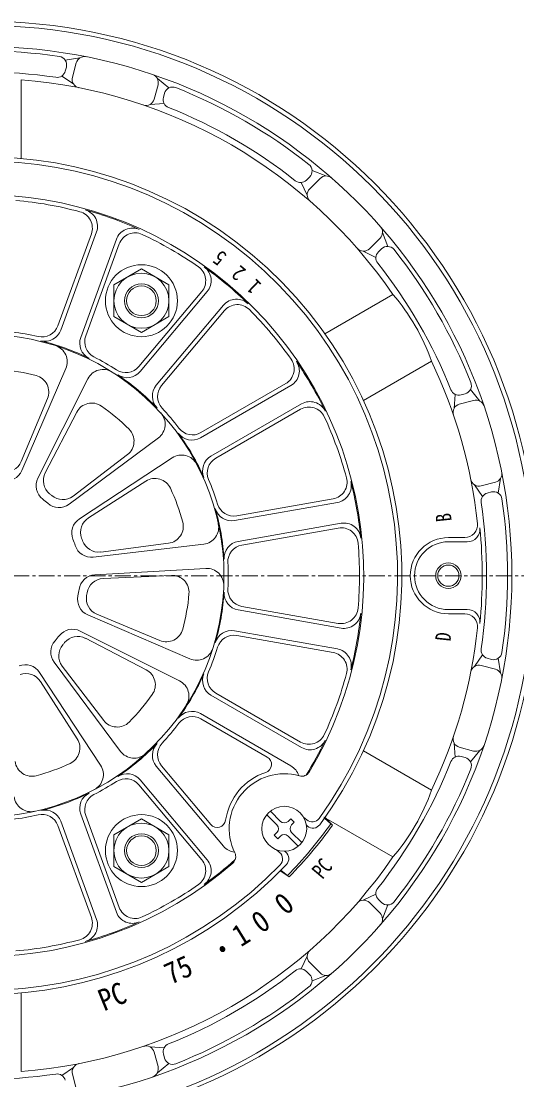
# Model space of a CAD drawing. Units: millimetres, scale not verified. Extents: x -1380 to 1380, y -955 to 955.
# Drawn here: x -440.9 to -323.8, y 106.4 to 356.5 of the extents above; entities that cross this region are included whole.
import ezdxf
from ezdxf.enums import TextEntityAlignment as Align

# ---------------------------------------------------------------- set-up
doc = ezdxf.new("R2010")
doc.units = ezdxf.units.MM
doc.header["$LTSCALE"] = 3
doc.linetypes.add('USER1', pattern=[2, 1.25, -0.25, 0.25, -0.25])
for name, color, linetype, lineweight in [('0-3_L-1', 7, 'Continuous', 18), ('0-4_L-5', 2, 'USER1', 18), ('0-5_L-3', 7, 'Continuous', 18), ('0-B_L-1a', 3, 'Continuous', 18), ('0-C_L-1b', 150, 'Continuous', 18)]:
    doc.layers.add(name, color=color, linetype=linetype, lineweight=lineweight)
doc.styles.add('ＭＳ ゴシック', font='')
doc.styles.get('ＭＳ ゴシック').set_extended_font_data('MS Gothic')

msp = doc.modelspace()

# ---------------------------------------------------------------- linework, layer by layer
at = {"layer": '0-3_L-1'}
msp.add_circle((-449.951, 225.543), 131, dxfattribs=at)
at = {"layer": '0-4_L-5'}
msp.add_line((-204.951, 225.543), (-694.951, 225.543), dxfattribs=at)
at = {"layer": '0-5_L-3'}
for p, q in [((-380.442, 166.648), (-382.822, 169.027)), ((-381.973, 169.876), (-379.594, 167.496)), ((-377.826, 167.496), (-377.189, 168.132)), ((-381.078, 164.243), (-380.442, 164.88)), ((-375.446, 161.651), (-377.826, 164.031)), ((-376.977, 164.88), (-374.597, 162.5))]:
    msp.add_line(p, q, dxfattribs=at)
for points in [[(-405.951, 294.247), (-405.951, 286.742), (-412.451, 282.989), (-418.951, 286.742), (-418.951, 294.247), (-412.451, 298)], [(-412.451, 153.085), (-418.951, 156.838), (-418.951, 164.344), (-412.451, 168.096), (-405.951, 164.344), (-405.951, 156.838)]]:
    msp.add_lwpolyline(points, close=True, dxfattribs=at)
for points in [[(-377.189, 168.132), (-376.341, 167.284), (-376.977, 166.648)], [(-379.594, 164.031), (-380.23, 163.395), (-381.078, 164.243)]]:
    msp.add_lwpolyline(points, dxfattribs=at)
for centre, radius in [((-449.951, 225.543), 130), ((-412.451, 290.495), 8.5), ((-412.451, 290.495), 6.5), ((-412.451, 290.495), 3.5), ((-378.709, 165.764), 5.3), ((-412.451, 160.591), 8.5), ((-412.451, 160.591), 6.5), ((-412.451, 160.591), 3.5)]:
    msp.add_circle(centre, radius, dxfattribs=at)
at = {"layer": '0-5_L-3', "color": 4}
for centre in [(-412.451, 290.495), (-412.451, 160.591)]:
    msp.add_circle(centre, 4, dxfattribs=at)
at = {"layer": '0-5_L-3'}
for centre, start, end in [((-381.326, 165.764), 315, 45), ((-378.71, 168.38), 225, 315), ((-376.093, 165.764), 135, 225), ((-378.71, 163.147), 45, 135)]:
    msp.add_arc(centre, 1.25, start, end, dxfattribs=at)
at = {"layer": '0-B_L-1a'}
for p, q in [((-432.19, 284.573), (-424.282, 306.302)), ((-431.494, 283.562), (-423.054, 306.752)), ((-426.796, 281.852), (-418.355, 305.042)), ((-425.613, 282.179), (-417.704, 303.908)), ((-413.072, 274.938), (-398.208, 292.652)), ((-412.764, 273.75), (-396.901, 292.655)), ((-408.934, 270.536), (-393.071, 289.441)), ((-407.71, 270.439), (-392.846, 288.153)), ((-430.297, 274.493), (-440.692, 250.375)), ((-425.086, 272.063), (-436.88, 248.598)), ((-398.518, 258.124), (-377.146, 270.463)), ((-398.402, 259.346), (-378.376, 270.908)), ((-440.852, 252.496), (-434.646, 267.399)), ((-396.018, 253.794), (-374.646, 266.133)), ((-435.152, 249.839), (-427.725, 264.172)), ((-394.902, 253.284), (-374.876, 264.846)), ((-408.455, 258.108), (-429.516, 242.419)), ((-428.594, 244.336), (-415.768, 254.139)), ((-405.157, 253.398), (-427.103, 238.973)), ((-424.987, 239.184), (-411.388, 247.884)), ((-390.477, 238.568), (-366.173, 242.853)), ((-389.949, 239.677), (-367.177, 243.692)), ((-389.609, 233.644), (-365.305, 237.929)), ((-388.734, 232.783), (-365.961, 236.798)), ((-397.732, 232.997), (-423.816, 229.94)), ((-422.059, 231.139), (-406.049, 233.216)), ((-397.231, 227.269), (-423.449, 225.75)), ((-421.511, 224.875), (-405.384, 225.609)), ((-388.734, 218.302), (-365.961, 214.287)), ((-401.001, 205.889), (-425.118, 216.284)), ((-422.997, 216.443), (-408.094, 210.237)), ((-389.609, 217.441), (-365.305, 213.156)), ((-403.431, 200.678), (-426.896, 212.471)), ((-425.655, 210.744), (-411.321, 203.317)), ((-390.477, 212.517), (-366.173, 208.232)), ((-389.949, 211.409), (-367.177, 207.393)), ((-417.386, 184.047), (-433.075, 205.108)), ((-422.096, 180.749), (-436.52, 202.695)), ((-431.158, 204.185), (-421.355, 191.359)), ((-436.309, 200.578), (-427.61, 186.98)), ((-394.902, 197.801), (-374.876, 186.24)), ((-396.018, 197.291), (-374.646, 184.952)), ((-398.518, 192.961), (-377.146, 180.622)), ((-398.402, 191.739), (-382.726, 182.689)), ((-408.934, 180.549), (-393.071, 161.645)), ((-407.71, 180.646), (-396.074, 166.78)), ((-413.072, 176.147), (-398.208, 158.433)), ((-412.764, 177.335), (-396.901, 158.431)), ((-426.796, 169.234), (-418.355, 146.044)), ((-425.613, 168.907), (-417.704, 147.177)), ((-373.393, 167.83), (-374.149, 168.464)), ((-432.19, 166.512), (-424.282, 144.783)), ((-431.494, 167.524), (-423.054, 144.334)), ((-373.474, 166.593), (-373.216, 166.376)), ((-380.576, 160.803), (-379.82, 160.169)), ((-378.358, 160.247), (-378.617, 160.464))]:
    msp.add_line(p, q, dxfattribs=at)
msp.add_circle((-449.951, 225.543), 57, dxfattribs=at)
for centre, radius, start, end in [((-449.951, 225.543), 99, 323.54633, 136.45367), ((-449.951, 225.543), 98, 324.18153, 135.81847), ((-449.951, 225.543), 90, 328.96599, 131.03401), ((-449.951, 225.543), 89, 75.06209, 84.93791), ((-428.04, 307.67), 4, 340, 75.06209), ((-426.813, 308.12), 4, 340, 74.34691), ((-449.951, 225.543), 89.757, 65.65309, 74.34691), ((-414.597, 303.673), 4, 65.65309, 160), ((-413.945, 302.54), 4, 64.93791, 160), ((-449.951, 225.543), 89, 55.06209, 64.93791), ((-401.273, 295.223), 4, 320, 55.06209), ((-449.951, 225.543), 89.757, 45.65309, 54.34691), ((-399.965, 295.226), 4, 320, 54.34691), ((-390.006, 286.87), 4, 45.65309, 140), ((-389.782, 285.582), 4, 44.93791, 140), ((-449.951, 225.543), 89, 35.06209, 44.93791), ((-449.951, 225.543), 99, 143.54633, 316.45367), ((-449.951, 225.543), 98, 144.18153, 315.81847), ((-449.951, 225.543), 58, 76.94796, 83.05204), ((-435.949, 285.941), 4, 256.94796, 340), ((-435.253, 284.93), 4, 256.09895, 340), ((-449.951, 225.543), 57.179, 63.90105, 76.09895), ((-423.037, 280.483), 4, 160, 243.90105), ((-421.854, 280.811), 4, 160, 243.05204), ((-433.971, 276.076), 4, 336.68428, 72.45135), ((-449.951, 225.543), 58, 56.94796, 63.05204), ((-380.376, 274.372), 4, 300, 35.06209), ((-379.146, 273.927), 4, 300, 34.34691), ((-449.951, 225.543), 89.757, 25.65309, 34.34691), ((-449.951, 225.543), 48.921, 75.01826, 84.98174), ((-438.338, 268.937), 4, 337.39209, 75.01826), ((-421.512, 270.267), 4, 57.54865, 153.31572), ((-416.136, 277.51), 4, 236.94796, 320), ((-415.828, 276.321), 4, 236.09895, 320), ((-449.951, 225.543), 57.179, 43.90105, 56.09895), ((-449.951, 225.543), 90, 148.96599, 311.03401), ((-405.869, 267.965), 4, 140, 223.90105), ((-404.646, 267.868), 4, 140, 223.05204), ((-424.173, 262.332), 4, 54.98174, 152.60791), ((-449.951, 225.543), 48.921, 45.01826, 54.98174), ((-449.951, 225.543), 58, 36.94796, 43.05204), ((-372.876, 261.382), 4, 24.93791, 120), ((-372.646, 262.669), 4, 25.65309, 120), ((-410.845, 261.316), 4, 306.68428, 42.45135), ((-449.951, 225.543), 89, 15.06209, 24.93791), ((-418.197, 257.317), 4, 307.39209, 45.01826), ((-400.402, 262.81), 4, 216.94796, 300), ((-449.951, 225.543), 57.179, 23.90105, 36.09895), ((-400.518, 261.588), 4, 216.09895, 300), ((-402.96, 250.055), 4, 27.54865, 123.31572), ((-394.018, 250.33), 4, 120, 203.90105), ((-392.902, 249.82), 4, 120, 203.05204), ((-444.544, 254.034), 4, 259.25486, 337.39209), ((-444.365, 251.959), 4, 258.06032, 336.68428), ((-433.306, 246.801), 4, 153.31572, 231.93968), ((-431.601, 247.998), 4, 152.60791, 230.74514), ((-409.232, 244.514), 4, 24.98174, 122.60791), ((-449.951, 225.543), 58, 16.94796, 23.05204), ((-367.871, 247.631), 4, 280, 15.06209), ((-366.868, 246.793), 4, 280, 14.34691), ((-449.951, 225.543), 89.757, 5.65309, 14.34691), ((-449.951, 225.543), 48.921, 15.01826, 24.98174), ((-449.951, 225.543), 23, 48.06032, 51.93968), ((-431.906, 245.627), 4, 228.06032, 306.68428), ((-449.951, 225.543), 25, 49.25486, 50.74514), ((-431.023, 247.514), 4, 229.25486, 307.39209), ((-449.951, 225.543), 57.179, 3.90105, 16.09895), ((-391.171, 242.507), 4, 196.09895, 280), ((-390.644, 243.616), 4, 196.94796, 280), ((-424.906, 235.631), 4, 123.31572, 201.93968), ((-422.831, 235.815), 4, 122.60791, 200.74514), ((-406.564, 237.183), 4, 277.39209, 15.01826), ((-398.198, 236.97), 4, 276.68428, 12.45135), ((-364.611, 233.99), 4, 5.65309, 100), ((-365.267, 232.859), 4, 4.93791, 100), ((-449.951, 225.543), 23, 18.06032, 21.93968), ((-424.281, 233.913), 4, 198.06032, 276.68428), ((-449.951, 225.543), 25, 19.25486, 20.74514), ((-422.573, 235.106), 4, 199.25486, 277.39209), ((-388.914, 229.705), 4, 100, 183.90105), ((-388.039, 228.844), 4, 100, 183.05204), ((-449.951, 225.543), 89, 355.06209, 4.93791), ((-449.951, 225.543), 58, 356.94796, 3.05204), ((-423.218, 221.757), 4, 93.31572, 171.93968), ((-405.202, 221.613), 4, 354.98174, 92.60791), ((-397, 223.276), 4, 357.54865, 93.31572), ((-421.329, 220.879), 4, 92.60791, 170.74514), ((-423.535, 219.957), 4, 168.06032, 246.68428), ((-449.951, 225.543), 23, 348.06032, 351.93968), ((-421.46, 220.136), 4, 169.25486, 247.39209), ((-449.951, 225.543), 25, 349.25486, 350.74514), ((-449.951, 225.543), 48.921, 345.01826, 354.98174), ((-449.951, 225.543), 57.179, 343.90105, 356.09895), ((-388.914, 221.38), 4, 176.09895, 260), ((-388.039, 222.242), 4, 176.94796, 260), ((-365.267, 218.226), 4, 260, 355.06209), ((-364.611, 217.095), 4, 260, 354.34691), ((-449.951, 225.543), 89.757, 345.65309, 354.34691), ((-428.692, 208.897), 4, 63.31572, 141.93968), ((-406.557, 213.93), 4, 247.39209, 345.01826), ((-429.867, 207.497), 4, 138.06032, 216.68428), ((-449.951, 225.543), 23, 318.06032, 321.93968), ((-427.495, 207.192), 4, 62.60791, 140.74514), ((-391.171, 208.578), 4, 80, 163.90105), ((-390.644, 207.469), 4, 80, 163.05204), ((-427.98, 206.614), 4, 139.25486, 217.39209), ((-449.951, 225.543), 25, 319.25486, 320.74514), ((-399.418, 209.562), 4, 246.68428, 342.45135), ((-449.951, 225.543), 58, 336.94796, 343.05204), ((-366.868, 204.293), 4, 345.65309, 80), ((-367.871, 203.454), 4, 344.93791, 80), ((-439.863, 200.498), 4, 33.31572, 111.93968), ((-413.162, 199.765), 4, 324.98174, 62.60791), ((-392.902, 201.266), 4, 156.94796, 240), ((-439.679, 198.423), 4, 32.60791, 110.74514), ((-449.951, 225.543), 57.179, 323.90105, 336.09895), ((-405.227, 197.104), 4, 327.54865, 63.31572), ((-394.018, 200.756), 4, 156.09895, 240), ((-449.951, 225.543), 89, 335.06209, 344.93791), ((-449.951, 225.543), 48.921, 315.01826, 324.98174), ((-400.518, 189.497), 4, 60, 143.90105), ((-418.177, 193.789), 4, 217.39209, 315.01826), ((-449.951, 225.543), 58, 316.94796, 323.05204), ((-400.402, 188.275), 4, 60, 143.05204), ((-372.876, 189.704), 4, 240, 335.06209), ((-430.979, 184.824), 4, 294.98174, 32.60791), ((-449.951, 225.543), 57.179, 303.90105, 316.09895), ((-405.869, 183.12), 4, 136.09895, 220), ((-404.646, 183.218), 4, 136.94796, 220), ((-372.646, 188.416), 4, 240, 334.34691), ((-449.951, 225.543), 89.757, 328.35061, 334.34691), ((-414.178, 186.437), 4, 216.68428, 312.45135), ((-383.726, 180.957), 2, 288.27316, 60), ((-438.311, 182.156), 4, 187.39209, 285.01826), ((-449.951, 225.543), 48.921, 285.01826, 294.98174), ((-425.438, 178.552), 4, 297.54865, 33.31572), ((-379.146, 177.158), 4, 16.78306, 60), ((-416.136, 173.576), 4, 40, 123.05204), ((-415.828, 174.764), 4, 40, 123.90105), ((-378.709, 165.763), 14, 108.27316, 171.72684), ((-378.709, 165.763), 13, 73.89225, 206.10775), ((-374.547, 180.175), 2, 253.89225, 328.96599), ((-449.951, 225.543), 58, 296.94796, 303.05204), ((-438.524, 173.789), 4, 186.68428, 282.45135), ((-449.951, 225.543), 57.179, 283.90105, 296.09895), ((-423.037, 170.602), 4, 116.09895, 200), ((-421.854, 170.275), 4, 116.94796, 200), ((-435.253, 166.156), 4, 20, 103.90105), ((-449.951, 225.543), 58, 276.94796, 283.05204), ((-435.949, 165.144), 4, 20, 103.05204), ((-394.542, 168.066), 2, 220, 351.72684), ((-372.107, 169.362), 2, 230, 324.18153), ((-371.93, 167.908), 2, 230, 323.54633), ((-390.006, 164.216), 4, 220, 263.21694), ((-381.106, 158.637), 2, 315.81847, 50), ((-379.644, 158.715), 2, 316.45367, 50), ((-401.273, 155.862), 4, 304.93791, 40), ((-449.951, 225.543), 89.757, 305.65309, 311.64939), ((-399.965, 155.859), 4, 305.65309, 40), ((-392.178, 159.163), 2, 311.03401, 26.10775), ((-449.951, 225.543), 89, 295.06209, 304.93791), ((-414.597, 147.412), 4, 200, 294.34691), ((-413.945, 148.545), 4, 200, 295.06209), ((-428.04, 143.415), 4, 284.93791, 20), ((-426.813, 142.966), 4, 285.65309, 20), ((-449.951, 225.543), 89.757, 285.65309, 294.34691), ((-449.951, 225.543), 89, 275.06209, 284.93791)]:
    msp.add_arc(centre, radius, start, end, dxfattribs=at)
at = {"layer": '0-C_L-1b'}
for p, q in [((-426.967, 347.869), (-430.435, 347.328)), ((-430.175, 345.713), (-430.435, 344.741)), ((-427.843, 346.688), (-428.751, 343.3)), ((-440.853, 324.124), (-440.853, 342.69)), ((-428.517, 341.725), (-431.269, 343.587)), ((-408.693, 342.973), (-405.96, 340.77)), ((-408.524, 341.512), (-409.432, 338.124)), ((-406.993, 339.501), (-407.253, 338.529)), ((-410.423, 336.877), (-407.108, 337.113)), ((-368.883, 319.988), (-372.157, 321.254)), ((-373.297, 315.442), (-374.749, 318.431)), ((-372.739, 319.725), (-373.451, 319.013)), ((-370.232, 319.404), (-372.712, 316.923)), ((-356.09, 305.262), (-358.57, 302.781)), ((-355.505, 306.611), (-354.239, 303.337)), ((-355.769, 302.755), (-356.48, 302.043)), ((-360.051, 302.197), (-357.063, 300.744)), ((-369.126, 282.712), (-353.047, 291.995)), ((-360.029, 266.954), (-343.95, 276.238)), ((-338.617, 265.071), (-338.38, 268.385)), ((-335.992, 268.501), (-336.965, 268.241)), ((-332.521, 266.801), (-334.723, 269.534)), ((-333.982, 266.969), (-337.37, 266.061)), ((-328.806, 247.651), (-332.194, 246.743)), ((-327.625, 248.527), (-328.165, 245.059)), ((-333.769, 246.977), (-331.907, 244.225)), ((-329.781, 245.319), (-330.753, 245.058)), ((-339.951, 234.543), (-336.082, 234.543)), ((-339.951, 233.543), (-335.478, 233.543)), ((-339.951, 217.543), (-335.478, 217.543)), ((-339.951, 216.543), (-336.082, 216.543)), ((-333.769, 204.108), (-331.907, 206.86)), ((-329.781, 205.766), (-330.753, 206.027)), ((-327.625, 202.559), (-328.165, 206.027)), ((-328.806, 203.435), (-332.194, 204.342)), ((-338.617, 186.014), (-338.38, 182.7)), ((-360.029, 184.131), (-343.95, 174.848)), ((-333.982, 184.116), (-337.37, 185.024)), ((-335.992, 182.584), (-336.965, 182.845)), ((-332.521, 184.284), (-334.723, 181.551)), ((-369.383, 168.522), (-353.047, 159.09)), ((-369.223, 168.237), (-367.694, 166.954)), ((-367.345, 166.581), (-369.079, 168.44)), ((-377.541, 154.431), (-379.673, 155.815)), ((-379.498, 155.992), (-377.969, 154.708)), ((-360.051, 148.889), (-357.063, 150.341)), ((-356.09, 145.824), (-358.57, 148.304)), ((-355.769, 148.331), (-356.48, 149.043)), ((-355.505, 144.475), (-354.239, 147.748)), ((-373.297, 135.643), (-374.749, 132.655)), ((-370.232, 131.682), (-372.712, 134.162)), ((-372.739, 131.36), (-373.451, 132.072)), ((-368.883, 131.097), (-372.157, 129.831)), ((-440.853, 126.962), (-440.853, 108.395)), ((-410.423, 114.209), (-407.108, 113.972)), ((-408.524, 109.574), (-409.432, 112.962)), ((-406.993, 111.584), (-407.253, 112.556)), ((-408.693, 108.113), (-405.96, 110.315)), ((-428.517, 109.36), (-431.269, 107.498)), ((-427.843, 104.397), (-428.751, 107.785))]:
    msp.add_line(p, q, dxfattribs=at)
for centre, radius in [((-449.951, 225.543), 125), ((-339.951, 225.543), 3), ((-339.951, 225.543), 2.5)]:
    msp.add_circle(centre, radius, dxfattribs=at)
for centre, radius, start, end in [((-449.951, 225.543), 124, 81.58944, 98.41056), ((-432.107, 346.231), 2, 345, 81.58944), ((-425.911, 346.171), 2, 78.72919, 165), ((-449.951, 225.543), 119, 81.64414, 98.35586), ((-449.951, 225.543), 117.5, 34.44064, 85.55936), ((-432.367, 345.258), 2, 261.64414, 345), ((-426.819, 342.782), 2, 165, 258.83857), ((-410.456, 342.029), 2, 345, 71.27081), ((-405.061, 338.984), 2, 68.41056, 165), ((-449.951, 225.543), 124, 51.58944, 68.41056), ((-411.364, 338.641), 2, 251.16143, 345), ((-405.321, 338.011), 2, 165, 248.35586), ((-449.951, 225.543), 119, 51.64414, 68.35586), ((-374.153, 321.139), 2, 315, 51.58944), ((-374.865, 320.427), 2, 231.64414, 315), ((-368.818, 317.989), 2, 48.72919, 135), ((-371.298, 315.509), 2, 135, 228.83857), ((-357.504, 306.676), 2, 315, 41.27081), ((-359.984, 304.196), 2, 221.16143, 315), ((-354.354, 301.34), 2, 38.41056, 135), ((-355.066, 300.628), 2, 135, 218.35586), ((-449.951, 225.543), 124, 21.58944, 38.41056), ((-449.951, 225.543), 119, 21.64414, 38.35586), ((-390.158, 260.064), 48.957, 19.29051, 40.70949), ((-449.951, 225.543), 117.5, 6.01585, 25.55936), ((-336.51, 270.433), 2, 285, 21.58944), ((-337.482, 270.172), 2, 201.64414, 285), ((-336.852, 264.13), 2, 105, 198.83857), ((-333.464, 265.037), 2, 18.72919, 105), ((-332.711, 248.675), 2, 191.16143, 285), ((-329.323, 249.583), 2, 285, 11.27081), ((-329.263, 243.387), 2, 8.41056, 105), ((-330.235, 243.126), 2, 105, 188.35586), ((-449.951, 225.543), 119, 351.64414, 8.35586), ((-449.951, 225.543), 124, 351.58944, 8.41056), ((-336.082, 237.543), 3, 270, 6.01585), ((-335.478, 236.543), 3, 270, 5.48886), ((-449.951, 225.543), 118, 354.51114, 5.48886), ((-339.951, 225.543), 9, 90, 270), ((-339.951, 225.543), 8, 90, 270), ((-336.082, 213.543), 3, 353.98415, 90), ((-335.478, 214.543), 3, 354.51114, 90), ((-449.951, 225.543), 117.5, 334.44064, 353.98415), ((-330.235, 207.959), 2, 171.64414, 255), ((-329.263, 207.698), 2, 255, 351.58944), ((-332.711, 202.411), 2, 75, 168.83857), ((-329.323, 201.503), 2, 348.72919, 75), ((-336.852, 186.956), 2, 161.16143, 255), ((-333.464, 186.048), 2, 255, 341.27081), ((-337.482, 180.913), 2, 75, 158.35586), ((-336.51, 180.652), 2, 338.41056, 75), ((-449.951, 225.543), 119, 321.64414, 338.35586), ((-449.951, 225.543), 124, 321.58944, 338.41056), ((-390.158, 191.021), 48.957, 319.29051, 340.70949), ((-448.767, 224.549), 99.449, 315.39026, 324.60974), ((-448.767, 224.549), 99.949, 315.44918, 324.55082), ((-449.951, 225.543), 117.5, 274.44064, 325.55936), ((-355.066, 150.457), 2, 141.64414, 225), ((-359.984, 146.89), 2, 45, 138.83857), ((-354.354, 149.745), 2, 225, 321.58944), ((-357.504, 144.41), 2, 318.72919, 45), ((-371.298, 135.576), 2, 131.16143, 225), ((-374.865, 130.658), 2, 45, 128.35586), ((-449.951, 225.543), 119, 291.64414, 308.35586), ((-374.153, 129.946), 2, 308.41056, 45), ((-368.818, 133.096), 2, 225, 311.27081), ((-449.951, 225.543), 124, 291.58944, 308.41056), ((-411.364, 112.444), 2, 15, 108.83857), ((-405.321, 113.074), 2, 111.64414, 195), ((-426.819, 108.303), 2, 101.16143, 195), ((-405.061, 112.102), 2, 195, 291.58944), ((-449.951, 225.543), 119, 261.64414, 278.35586), ((-432.367, 105.827), 2, 15, 98.35586), ((-410.456, 109.056), 2, 288.72919, 15)]:
    msp.add_arc(centre, radius, start, end, dxfattribs=at)

# ---------------------------------------------------------------- texts
at = {"layer": '0-B_L-1a', "color": 7, "style": 'ＭＳ ゴシック', "width": 0.85}
for s, rotation, p in [('5', 143.5, (-391.412, 302.272)), ('2', 140, (-386.837, 298.555)), ('1', 136.5, (-383.158, 295.193))]:
    msp.add_text(s, height=3.666, rotation=rotation, dxfattribs=at).set_placement(p, align=Align.BOTTOM_LEFT)
at = {"layer": '0-C_L-1b', "color": 7, "style": 'ＭＳ ゴシック'}
for s, height, rotation, width, p in [('B', 3.666, 96, 0.8, (-338.065, 238.589)), ('D', 3.666, 84, 0.8, (-338.344, 209.844)), ('PC', 3.666, 49.91, 0.8, (-368.846, 152.97)), ('0', 5.132, 39.772, 0.9, (-377.382, 143.963)), ('0', 5.132, 35.772, 0.9, (-383.21, 139.632)), ('1', 5.132, 31.772, 0.9, (-388.178, 136.43)), ('・', 5.132, 31.772, 0.9, (-393.779, 132.098)), ('75', 5.132, 24.178, 0.9, (-404.951, 127.458)), ('PC', 5.132, 21.977, 0.9, (-420.749, 121.16))]:
    msp.add_text(s, height=height, rotation=rotation, dxfattribs=dict(at, width=width)).set_placement(p, align=Align.BOTTOM_LEFT)

doc.saveas('drawing.dxf')
